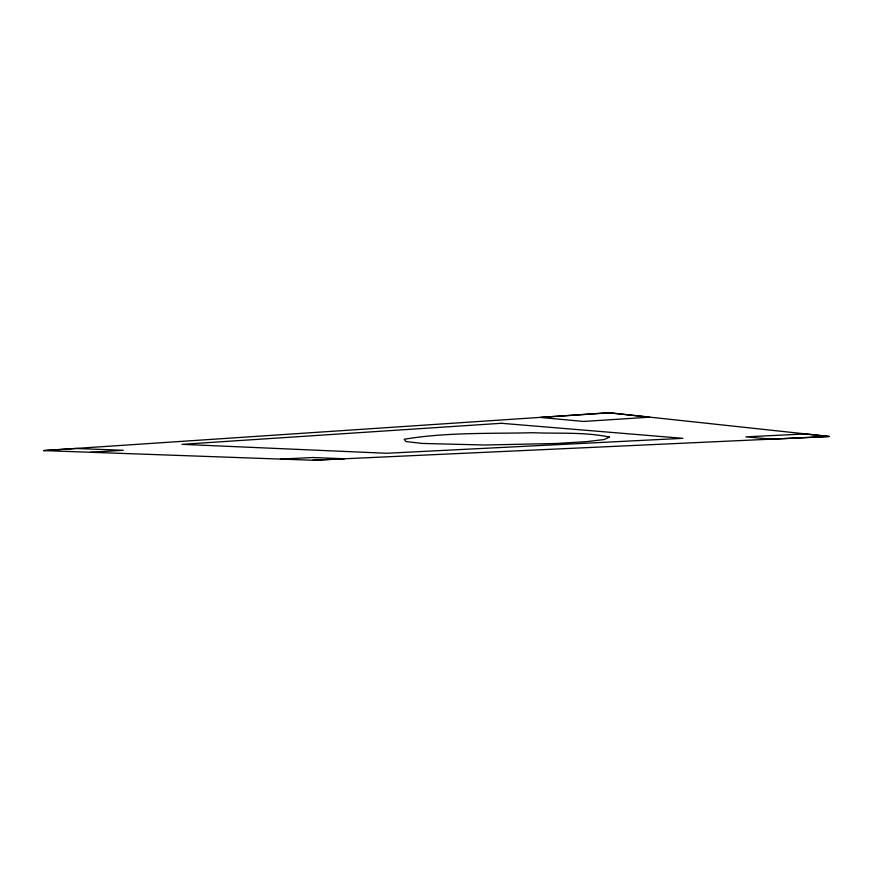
<?xml version="1.0" encoding="UTF-8"?>
<svg xmlns="http://www.w3.org/2000/svg" width="873" height="873" viewBox="0 0 873 873"><rect width="100%" height="100%" fill="white"/><g stroke="black" fill="none" stroke-linecap="round" stroke-linejoin="round"><path stroke-width="1.31" d="M43.65 450.599L609.125 412.765L829.35 436.478L771.743 439.195L745.815 436.86L805.244 433.946L829.35 436.478L312.665 460.235L43.65 450.599L75.733 448.482L123.279 450.282L90.508 452.29M280.44 459.089L312.774 457.528L344.66 458.762L312.665 460.235M609.518 437.089L604.225 439.523L587.202 441.574L556.221 443.495L484.668 445.012L422.248 443.44L405.945 441.563L404.188 439.261C446.67 432.124 490.102 433.783 533.021 432.724C558.48 433.783 584.43 431.797 609.518 437.089M609.125 412.765L540.605 417.436L583.524 421.452L649.534 417.196L609.125 412.765M501.353 423.285L181.944 444.335L386.543 453.273L682.948 438.322L501.353 423.285"/></g></svg>
